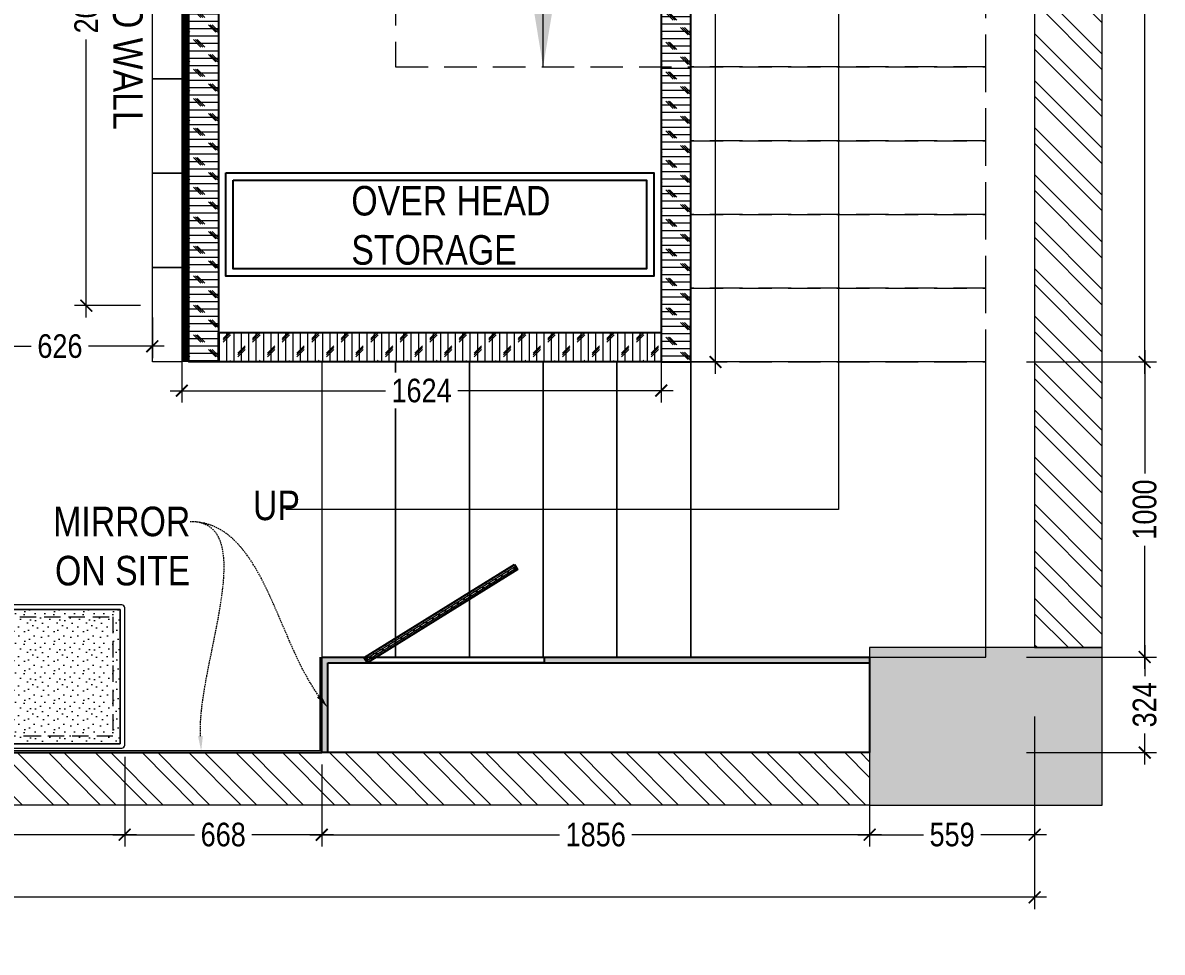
# Model space of a CAD drawing. Header units: millimetres. Extents: x 7389 to 27936, y -894474 to -881284.
# Drawn here: x 24076 to 27936, y -894121 to -890972 of the extents above; entities that cross this region are included whole.
import ezdxf
from ezdxf import colors
from ezdxf.entities.mleader import LeaderData, LeaderLine
from ezdxf.lldxf.tags import DXFTag
from ezdxf.math import Vec2, Vec3

# ---------------------------------------------------------------- set-up
doc = ezdxf.new("R2010")
doc.units = ezdxf.units.MM
doc.header["$LTSCALE"] = 40
doc.header["$MEASUREMENT"] = 0
doc.header["$PDMODE"] = 3
for name, pattern in [('ACAD_ISO03W100', [30, 12, -18]), ('HIDDEN', [0.375, 0.25, -0.125]), ('HIDDEN2', [0.1875, 0.125, -0.0625])]:
    doc.linetypes.add(name, pattern=pattern)
for name, color, linetype, lineweight in [('A-WALL-MASY', 1, 'Continuous', 9), ('Column', 243, 'Continuous', 9), ('Column hatch', 8, 'Continuous', 9), ('dimensions', 149, 'Continuous', 5), ('Floor-Unit', 1, 'Continuous', 13), ('IM-ANNO-HATCH', 8, 'Continuous', 5), ('LENS_HATCH', 251, 'Continuous', 5), ('LENS_PARTITION', 21, 'Continuous', 25), ('LENS_TEXT', 31, 'HIDDEN2', 5), ('LN-ELEVATION-1', 81, 'Continuous', 25), ('LN-ELEVATION-2', 103, 'Continuous', 20), ('LN-ELEVATION-4', 145, 'Continuous', 13), ('LN-ELEVATION-5', 167, 'Continuous', 5), ('Mirror', 4, 'Continuous', 15), ('Steps', 4, 'Continuous', 9), ('TV', 3, 'Continuous', 18), ('wall hatch', 22, 'Continuous', 9)]:
    doc.layers.add(name, color=color, linetype=linetype, lineweight=lineweight)
doc.layers.add('LK-FLUTTED FINISH', color=20, linetype='Continuous', lineweight=30, true_color=0xff5e29)
doc.styles.get("Standard").update_dxf_attribs({"font": 'ARIALN.TTF'})
tags = doc.linetypes.add('DASHED2', pattern=[0.375, 0.25, -0.125]).pattern_tags.tags
tags[6:7] = [DXFTag(74, 4), DXFTag(75, 0), DXFTag(340, '0'), DXFTag(46, 1.0), DXFTag(50, 0.0), DXFTag(44, 0.0), DXFTag(45, 0.0)]
tags[4:5] = [DXFTag(74, 4), DXFTag(75, 0), DXFTag(340, '0'), DXFTag(46, 1.0), DXFTag(50, 0.0), DXFTag(44, 0.0), DXFTag(45, 0.0)]
doc.dimstyles.new('100MM', dxfattribs={"dimtxt": 100, "dimasz": 50, "dimexe": 50, "dimexo": 50, "dimtad": 1, "dimdec": 0, "dimtxsty": 'Standard', "dimblk": 'OBLIQUE', "dimcen": 2.5, "dimdle": 50, "dimclrd": 256, "dimclre": 256, "dimclrt": 1, "dimadec": 0, "dimazin": 0, "dimtfac": 1, "dimtdec": 0, "dimtmove": 0, "dimatfit": 3, "dimfxl": 50, "dimfxlon": 1, "dimlwd": -1, "dimlwe": -1, "dimarcsym": 0})
doc.dimstyles.new('Working', dxfattribs={"dimscale": 0.8, "dimtxt": 100, "dimasz": 50, "dimexe": 50, "dimexo": 50, "dimgap": 25, "dimtad": 0, "dimdec": 0, "dimzin": 0, "dimdsep": 46, "dimtxsty": 'Standard', "dimblk": 'ARCHTICK', "dimcen": 0, "dimdle": 50, "dimclrd": 250, "dimclre": 8, "dimclrt": 7, "dimadec": 0, "dimazin": 0, "dimtfac": 1, "dimtdec": 0, "dimtofl": 0, "dimtmove": 1, "dimatfit": 3, "dimfxl": 3, "dimtolj": 1, "dimlwd": 5, "dimlwe": 0, "dimarcsym": 0})

# ---------------------------------------------------------------- blocks, each defined once
blk = doc.blocks.new('serfqrewfqrew')
at = {"layer": 'Column hatch'}
h = blk.add_hatch(color=256, dxfattribs=at)
h.dxf.hatch_style = 1
h.paths.add_polyline_path([(-18243.7, -4751.5), (-17811.8, -4751.5), (-17811.8, -5361.3), (-18243.7, -5361.3)])
h.paths.add_polyline_path([(-18040.5, 0), (-18243.7, 0), (-18243.7, -330.3), (-18040.5, -330.3)])
h.paths.add_polyline_path([(-14864.3, -5361.3), (-14381.5, -5361.3), (-14381.5, -4726.1), (-14864.3, -4726.1)])
h.paths.add_polyline_path([(-11688.2, -4751.5), (-11230.8, -4751.5), (-11230.8, -5361.3), (-11688.2, -5361.3)])
h.paths.add_polyline_path([(-6504.7, -4649.9), (-5920.3, -4649.9), (-5920.3, -5361.3), (-6504.7, -5361.3)])
h.paths.add_polyline_path([(-787.7, -5361.3), (0, -5361.3), (0, -4827.7), (-787.7, -4827.7)])
h.paths.add_polyline_path([(0, -609.8), (-813.1, -609.8), (-813.1, 0), (0, 0)])
at = {"layer": 'wall hatch'}
h = blk.add_hatch(dxfattribs=at)
h.set_pattern_fill('ANSI32', color=256, scale=300, angle=269.87)
h.set_pattern_definition([(314.87, (-17906290.98, 1629025.95), (79.7298001, 79.36881616), []), (314.87, (-17906291.1, 1628972.92), (79.7298001, 79.36881616), [])])
h.paths.add_polyline_path([(-813.1, -228.7), (-18040.5, -228.7), (-18040.5, 0), (-813.1, 0)])
h.paths.add_polyline_path([(-17811.8, -5132.6), (-14864.3, -5132.6), (-14864.3, -5361.3), (-17811.8, -5361.3)])
h.paths.add_polyline_path([(-14381.5, -5158), (-11688.2, -5158), (-11688.2, -5361.3), (-14381.5, -5361.3)])
h.paths.add_polyline_path([(-11230.8, -5183.5), (-6504.7, -5183.5), (-6504.7, -5361.3), (-11230.8, -5361.3)])
h.paths.add_polyline_path([(-5920.3, -5183.5), (-787.7, -5183.5), (-787.7, -5361.3), (-5920.3, -5361.3)])
h.paths.add_polyline_path([(-228.7, -4827.7), (0, -4827.7), (0, -609.8), (-228.7, -609.8)])
at = {"layer": 'A-WALL-MASY'}
for points in [[(-228.7, -4827.7), (0, -4827.7), (0, -609.8), (-228.7, -609.8)], [(-5920.3, -5183.5), (-787.7, -5183.5), (-787.7, -5361.3), (-5920.3, -5361.3)]]:
    blk.add_lwpolyline(points, close=True, dxfattribs=at)
at = {"layer": 'Column'}
blk.add_lwpolyline([(-787.7, -5361.3), (0, -5361.3), (0, -4827.7), (-787.7, -4827.7)], close=True, dxfattribs=at)
blk = doc.blocks.new('_Oblique')
at = {"color": 0, "linetype": 'ByBlock', "lineweight": -2}
blk.add_line((-0.5, -0.5), (0.5, 0.5), dxfattribs=at)
blk = doc.blocks.new('3 SEATER BENCH')
at = {"layer": 'LENS_HATCH', "lineweight": 0}
h = blk.add_hatch(dxfattribs=at)
h.set_pattern_fill('STIP1', color=177, scale=100, angle=90, pattern_type=2)
h.set_pattern_definition([(90, (-6617001.29, 170538.99), (-100, 6e-15), [0, -100]), (90, (-6616985.29, 170550.99), (-100, 6e-15), [0, -100]), (90, (-6616961.29, 170545.99), (-100, 6e-15), [0, -100]), (90, (-6616938.29, 170580.99), (-100, 6e-15), [0, -100]), (90, (-6616974.29, 170577.99), (-100, 6e-15), [0, -100]), (90, (-6616998.29, 170604.99), (-100, 6e-15), [0, -100]), (90, (-6617005.29, 170569.99), (-100, 6e-15), [0, -100]), (90, (-6616964.29, 170611.99), (-100, 6e-15), [0, -100]), (90, (-6616932.29, 170606.99), (-100, 6e-15), [0, -100]), (90, (-6616917.29, 170532.99), (-100, 6e-15), [0, -100]), (90, (-6616937.29, 170550.99), (-100, 6e-15), [0, -100]), (90, (-6616918.29, 170564.99), (-100, 6e-15), [0, -100]), (90, (-6616982.29, 170625.99), (-100, 6e-15), [0, -100]), (90, (-6616957.29, 170593.99), (-100, 6e-15), [0, -100]), (90, (-6616990.29, 170585.99), (-100, 6e-15), [0, -100]), (90, (-6616981.29, 170602.99), (-100, 6e-15), [0, -100]), (90, (-6616954.29, 170566.99), (-100, 6e-15), [0, -100]), (90, (-6617008.29, 170594.99), (-100, 6e-15), [0, -100]), (90, (-6616949.29, 170625.99), (-100, 6e-15), [0, -100]), (90, (-6616919.29, 170622.99), (-100, 6e-15), [0, -100])])
h.paths.add_polyline_path([(-653.5, -127.6), (-201.9, -127.6), (-201.9, 327.4), (-653.5, 327.4)])
h.paths.add_polyline_path([(249.8, -127.6), (-201.9, -127.6), (-201.9, 327.4), (249.8, 327.4)])
h.paths.add_polyline_path([(701.5, -127.6), (249.8, -127.6), (249.8, 327.4), (701.5, 327.4)])
at = {"layer": 'LN-ELEVATION-2', "ltscale": 0.5}
for points in [[(-653.5, -127.6), (-201.9, -127.6), (-201.9, 327.4), (-653.5, 327.4)], [(249.8, -127.6), (-201.9, -127.6), (-201.9, 327.4), (249.8, 327.4)], [(701.5, -127.6), (249.8, -127.6), (249.8, 327.4), (701.5, 327.4)]]:
    blk.add_lwpolyline(points, close=True, dxfattribs=at)
at = {"layer": 'LN-ELEVATION-5', "ltscale": 0.5}
blk.add_lwpolyline([(-658.5, -142.6), (706.5, -142.6, 0.414214), (716.5, -132.6), (716.5, 332.4, 0.414214), (706.5, 342.4), (-658.5, 342.4, 0.414214), (-668.5, 332.4), (-668.5, -132.6, 0.414214)], format="xyb", close=True, dxfattribs=at)
blk.add_lwpolyline([(-653.5, -127.6), (701.5, -127.6), (701.5, 327.4), (-653.5, 327.4)], close=True, dxfattribs=at)
at = {"layer": 'LN-ELEVATION-5', "linetype": 'HIDDEN2', "ltscale": 11}
blk.add_lwpolyline([(676.5, -102.6), (-628.5, -102.6), (-628.5, 302.4), (676.5, 302.4)], close=True, dxfattribs=at)
blk = doc.blocks.new('_ArchTick')
at = {"const_width": 0.15}
blk.add_lwpolyline([(-0.5, -0.5), (0.5, 0.5)], dxfattribs=at)
blk = doc.blocks.new('*D79')
at = {"layer": 'Defpoints', "color": 0, "ltscale": 50, "transparency": 16777216}
for p in [(23018, -893438.7), (24421.1, -893419.6), (24421.1, -893723)]:
    blk.add_point(p, dxfattribs=at)
at = {"layer": 'dimensions', "color": 8, "linetype": 'DASHED2', "lineweight": 0, "ltscale": 50, "transparency": 16777216}
for p, q in [((23018, -893478.7), (23018, -893763)), ((24421.1, -893459.6), (24421.1, -893763))]:
    blk.add_line(p, q, dxfattribs=at)
at = {"layer": 'dimensions', "color": 250, "linetype": 'DASHED2', "lineweight": 5, "ltscale": 50, "transparency": 16777216}
for p, q in [((22978, -893723), (23604.7, -893723)), ((24461.1, -893723), (23834.4, -893723))]:
    blk.add_line(p, q, dxfattribs=at)
at = {"layer": 'dimensions', "color": 250, "lineweight": 5, "ltscale": 50, "transparency": 16777216, "xscale": 40, "yscale": 40, "zscale": 40, "rotation": 180}
blk.add_blockref('_ArchTick', (23018, -893723), dxfattribs=at)
at = {"layer": 'dimensions', "color": 250, "lineweight": 5, "ltscale": 50, "transparency": 16777216, "xscale": 40, "yscale": 40, "zscale": 40}
blk.add_blockref('_ArchTick', (24421.1, -893723), dxfattribs=at)
at = {"layer": 'dimensions', "color": 7, "ltscale": 50, "transparency": 16777216, "insert": (23719.6, -893723), "char_height": 80, "attachment_point": 5, "bg_fill": 3, "box_fill_scale": 1.25, "bg_fill_color": 9, "bg_fill_true_color": 13158600, "bg_fill_transparency": 0}
blk.add_mtext('\\A1;1403', dxfattribs=at)
blk = doc.blocks.new('*D80')
at = {"layer": 'Defpoints', "color": 0, "ltscale": 50, "transparency": 16777216}
for p in [(24421.1, -893419.6), (25088.7, -893444.7), (25088.7, -893723)]:
    blk.add_point(p, dxfattribs=at)
at = {"layer": 'dimensions', "color": 8, "linetype": 'DASHED2', "lineweight": 0, "ltscale": 50, "transparency": 16777216}
for p, q in [((24421.1, -893459.6), (24421.1, -893763)), ((25088.7, -893484.7), (25088.7, -893763))]:
    blk.add_line(p, q, dxfattribs=at)
at = {"layer": 'dimensions', "color": 250, "linetype": 'DASHED2', "lineweight": 5, "ltscale": 50, "transparency": 16777216}
for p, q in [((24381.1, -893723), (24662.1, -893723)), ((25128.7, -893723), (24847.6, -893723))]:
    blk.add_line(p, q, dxfattribs=at)
at = {"layer": 'dimensions', "color": 250, "lineweight": 5, "ltscale": 50, "transparency": 16777216, "xscale": 40, "yscale": 40, "zscale": 40, "rotation": 180}
blk.add_blockref('_ArchTick', (24421.1, -893723), dxfattribs=at)
at = {"layer": 'dimensions', "color": 250, "lineweight": 5, "ltscale": 50, "transparency": 16777216, "xscale": 40, "yscale": 40, "zscale": 40}
blk.add_blockref('_ArchTick', (25088.7, -893723), dxfattribs=at)
at = {"layer": 'dimensions', "color": 7, "ltscale": 50, "transparency": 16777216, "insert": (24754.9, -893723), "char_height": 80, "attachment_point": 5, "bg_fill": 3, "box_fill_scale": 1.25, "bg_fill_color": 9, "bg_fill_true_color": 13158600, "bg_fill_transparency": 0}
blk.add_mtext('\\A1;668', dxfattribs=at)
blk = doc.blocks.new('*D81')
at = {"layer": 'Defpoints', "color": 0, "ltscale": 50, "transparency": 16777216}
for p in [(25088.7, -893444.7), (26944.7, -893444.7), (26944.7, -893723)]:
    blk.add_point(p, dxfattribs=at)
at = {"layer": 'dimensions', "color": 8, "linetype": 'DASHED2', "lineweight": 0, "ltscale": 50, "transparency": 16777216}
for p, q in [((25088.7, -893484.7), (25088.7, -893763)), ((26944.7, -893484.7), (26944.7, -893763))]:
    blk.add_line(p, q, dxfattribs=at)
at = {"layer": 'dimensions', "color": 250, "linetype": 'DASHED2', "lineweight": 5, "ltscale": 50, "transparency": 16777216}
for p, q in [((25048.7, -893723), (25901.8, -893723)), ((26984.7, -893723), (26131.5, -893723))]:
    blk.add_line(p, q, dxfattribs=at)
at = {"layer": 'dimensions', "color": 250, "lineweight": 5, "ltscale": 50, "transparency": 16777216, "xscale": 40, "yscale": 40, "zscale": 40, "rotation": 180}
blk.add_blockref('_ArchTick', (25088.7, -893723), dxfattribs=at)
at = {"layer": 'dimensions', "color": 250, "lineweight": 5, "ltscale": 50, "transparency": 16777216, "xscale": 40, "yscale": 40, "zscale": 40}
blk.add_blockref('_ArchTick', (26944.7, -893723), dxfattribs=at)
at = {"layer": 'dimensions', "color": 7, "ltscale": 50, "transparency": 16777216, "insert": (26016.7, -893723), "char_height": 80, "attachment_point": 5, "bg_fill": 3, "box_fill_scale": 1.25, "bg_fill_color": 9, "bg_fill_true_color": 13158600, "bg_fill_transparency": 0}
blk.add_mtext('\\A1;1856', dxfattribs=at)
blk = doc.blocks.new('*D82')
at = {"layer": 'Defpoints', "color": 0, "ltscale": 50, "transparency": 16777216}
for p in [(27503.7, -893089), (26944.7, -893444.7), (27503.7, -893723)]:
    blk.add_point(p, dxfattribs=at)
at = {"layer": 'dimensions', "color": 8, "linetype": 'DASHED2', "lineweight": 0, "ltscale": 50, "transparency": 16777216}
for p, q in [((27503.7, -893323), (27503.7, -893763)), ((26944.7, -893484.7), (26944.7, -893763))]:
    blk.add_line(p, q, dxfattribs=at)
at = {"layer": 'dimensions', "color": 250, "linetype": 'DASHED2', "lineweight": 5, "ltscale": 50, "transparency": 16777216}
for p, q in [((26904.7, -893723), (27131.6, -893723)), ((27543.7, -893723), (27316.7, -893723))]:
    blk.add_line(p, q, dxfattribs=at)
at = {"layer": 'dimensions', "color": 250, "lineweight": 5, "ltscale": 50, "transparency": 16777216, "xscale": 40, "yscale": 40, "zscale": 40, "rotation": 180}
blk.add_blockref('_ArchTick', (26944.7, -893723), dxfattribs=at)
at = {"layer": 'dimensions', "color": 250, "lineweight": 5, "ltscale": 50, "transparency": 16777216, "xscale": 40, "yscale": 40, "zscale": 40}
blk.add_blockref('_ArchTick', (27503.7, -893723), dxfattribs=at)
at = {"layer": 'dimensions', "color": 7, "ltscale": 50, "transparency": 16777216, "insert": (27224.2, -893723), "char_height": 80, "attachment_point": 5, "bg_fill": 3, "box_fill_scale": 1.25, "bg_fill_color": 9, "bg_fill_true_color": 13158600, "bg_fill_transparency": 0}
blk.add_mtext('\\A1;559', dxfattribs=at)
blk = doc.blocks.new('*D97')
at = {"layer": 'Defpoints', "color": 0, "ltscale": 50, "transparency": 16777216}
for p in [(23888.7, -891884.9), (24514.7, -891929.9), (24514.7, -892067.7)]:
    blk.add_point(p, dxfattribs=at)
at = {"layer": 'dimensions', "color": 8, "linetype": 'DASHED2', "lineweight": 0, "ltscale": 50, "transparency": 16777216}
for p, q in [((23888.7, -891924.9), (23888.7, -892107.7)), ((24514.7, -891969.9), (24514.7, -892107.7))]:
    blk.add_line(p, q, dxfattribs=at)
at = {"layer": 'dimensions', "color": 250, "linetype": 'DASHED2', "lineweight": 5, "ltscale": 50, "transparency": 16777216}
for p, q in [((23848.7, -892067.7), (24109, -892067.7)), ((24554.7, -892067.7), (24294.3, -892067.7))]:
    blk.add_line(p, q, dxfattribs=at)
at = {"layer": 'dimensions', "color": 250, "lineweight": 5, "ltscale": 50, "transparency": 16777216, "xscale": 40, "yscale": 40, "zscale": 40, "rotation": 180}
blk.add_blockref('_ArchTick', (23888.7, -892067.7), dxfattribs=at)
at = {"layer": 'dimensions', "color": 250, "lineweight": 5, "ltscale": 50, "transparency": 16777216, "xscale": 40, "yscale": 40, "zscale": 40}
blk.add_blockref('_ArchTick', (24514.7, -892067.7), dxfattribs=at)
at = {"layer": 'dimensions', "color": 7, "ltscale": 50, "transparency": 16777216, "insert": (24201.7, -892067.7), "char_height": 80, "attachment_point": 5, "bg_fill": 3, "box_fill_scale": 1.25, "bg_fill_color": 9, "bg_fill_true_color": 13158600, "bg_fill_transparency": 0}
blk.add_mtext('\\A1;626', dxfattribs=at)
blk = doc.blocks.new('*D117')
at = {"layer": 'Defpoints', "color": 0, "ltscale": 50, "transparency": 16777216}
for p in [(24688.7, -889881.1), (24291, -891929.9), (24514.7, -891929.9)]:
    blk.add_point(p, dxfattribs=at)
at = {"layer": 'dimensions', "color": 250, "linetype": 'DASHED2', "lineweight": 5, "ltscale": 50, "transparency": 16777216}
for p, q in [((24291, -889841.1), (24291, -890786.9)), ((24291, -891969.9), (24291, -891024.1))]:
    blk.add_line(p, q, dxfattribs=at)
at = {"layer": 'dimensions', "color": 8, "linetype": 'DASHED2', "lineweight": 0, "ltscale": 50, "transparency": 16777216}
for p, q in [((24648.7, -889881.1), (24251, -889881.1)), ((24474.7, -891929.9), (24251, -891929.9))]:
    blk.add_line(p, q, dxfattribs=at)
at = {"layer": 'dimensions', "color": 250, "lineweight": 5, "ltscale": 50, "transparency": 16777216, "xscale": 40, "yscale": 40, "zscale": 40}
for p, rotation in [((24291, -889881.1), 90), ((24291, -891929.9), 270)]:
    blk.add_blockref('_ArchTick', p, dxfattribs=dict(at, rotation=rotation))
at = {"layer": 'dimensions', "color": 7, "ltscale": 50, "transparency": 16777216, "insert": (24291, -890905.5), "char_height": 80, "attachment_point": 5, "rotation": 90, "bg_fill": 3, "box_fill_scale": 1.25, "bg_fill_color": 9, "bg_fill_true_color": 13158600, "bg_fill_transparency": 0}
blk.add_mtext('\\A1;2049', dxfattribs=at)
blk = doc.blocks.new('*D119')
at = {"layer": 'Defpoints', "color": 0, "ltscale": 50, "transparency": 16777216}
for p in [(27503.7, -893089), (9488.6, -893622.6), (27503.7, -893935.2)]:
    blk.add_point(p, dxfattribs=at)
at = {"layer": 'dimensions', "color": 8, "linetype": 'DASHED2', "lineweight": 0, "ltscale": 50, "transparency": 16777216}
for p, q in [((27503.7, -893535.2), (27503.7, -893975.2)), ((9488.6, -893662.6), (9488.6, -893975.2))]:
    blk.add_line(p, q, dxfattribs=at)
at = {"layer": 'dimensions', "color": 250, "linetype": 'DASHED2', "lineweight": 5, "ltscale": 50, "transparency": 16777216}
for p, q in [((9448.6, -893935.2), (18125.1, -893935.2)), ((27543.7, -893935.2), (18867.2, -893935.2))]:
    blk.add_line(p, q, dxfattribs=at)
at = {"layer": 'dimensions', "color": 250, "lineweight": 5, "ltscale": 50, "transparency": 16777216, "xscale": 40, "yscale": 40, "zscale": 40, "rotation": 180}
blk.add_blockref('_ArchTick', (9488.6, -893935.2), dxfattribs=at)
at = {"layer": 'dimensions', "color": 250, "lineweight": 5, "ltscale": 50, "transparency": 16777216, "xscale": 40, "yscale": 40, "zscale": 40}
blk.add_blockref('_ArchTick', (27503.7, -893935.2), dxfattribs=at)
at = {"layer": 'dimensions', "color": 7, "ltscale": 50, "transparency": 16777216, "insert": (18496.1, -893935.2), "char_height": 80, "attachment_point": 5, "bg_fill": 3, "box_fill_scale": 1.25, "bg_fill_color": 9, "bg_fill_true_color": 13158600, "bg_fill_transparency": 0}
blk.add_mtext('\\A1;18015 [59\'-1 1/2"]', dxfattribs=at)
blk = doc.blocks.new('*D120')
at = {"layer": 'Defpoints', "color": 0, "ltscale": 50, "transparency": 16777216}
for p in [(26944.7, -893121.1), (27876.5, -893121.1), (26944.7, -893444.7)]:
    blk.add_point(p, dxfattribs=at)
at = {"layer": 'dimensions', "color": 250, "linetype": 'DASHED2', "lineweight": 5, "ltscale": 50, "transparency": 16777216}
for p, q in [((27876.5, -893081.1), (27876.5, -893190.5)), ((27876.5, -893484.7), (27876.5, -893375.3))]:
    blk.add_line(p, q, dxfattribs=at)
at = {"layer": 'dimensions', "color": 8, "linetype": 'DASHED2', "lineweight": 0, "ltscale": 50, "transparency": 16777216}
for p, q in [((27476.5, -893121.1), (27916.5, -893121.1)), ((27476.5, -893444.7), (27916.5, -893444.7))]:
    blk.add_line(p, q, dxfattribs=at)
at = {"layer": 'dimensions', "color": 250, "lineweight": 5, "ltscale": 50, "transparency": 16777216, "xscale": 40, "yscale": 40, "zscale": 40}
for p, rotation in [((27876.5, -893121.1), 90), ((27876.5, -893444.7), 270)]:
    blk.add_blockref('_ArchTick', p, dxfattribs=dict(at, rotation=rotation))
at = {"layer": 'dimensions', "color": 7, "ltscale": 50, "transparency": 16777216, "insert": (27876.5, -893282.9), "char_height": 80, "attachment_point": 5, "rotation": 90, "bg_fill": 3, "box_fill_scale": 1.25, "bg_fill_color": 9, "bg_fill_true_color": 13158600, "bg_fill_transparency": 0}
blk.add_mtext('\\A1;324', dxfattribs=at)
blk = doc.blocks.new('*D121')
at = {"layer": 'Defpoints', "color": 0, "ltscale": 50, "transparency": 16777216}
for p in [(26338.7, -892121.1), (27876.5, -892121.1), (26944.7, -893121.1)]:
    blk.add_point(p, dxfattribs=at)
at = {"layer": 'dimensions', "color": 250, "linetype": 'DASHED2', "lineweight": 5, "ltscale": 50, "transparency": 16777216}
for p, q in [((27876.5, -892081.1), (27876.5, -892506.3)), ((27876.5, -893161.1), (27876.5, -892735.8))]:
    blk.add_line(p, q, dxfattribs=at)
at = {"layer": 'dimensions', "color": 8, "linetype": 'DASHED2', "lineweight": 0, "ltscale": 50, "transparency": 16777216}
for p, q in [((27476.5, -892121.1), (27916.5, -892121.1)), ((27476.5, -893121.1), (27916.5, -893121.1))]:
    blk.add_line(p, q, dxfattribs=at)
at = {"layer": 'dimensions', "color": 250, "lineweight": 5, "ltscale": 50, "transparency": 16777216, "xscale": 40, "yscale": 40, "zscale": 40}
for p, rotation in [((27876.5, -892121.1), 90), ((27876.5, -893121.1), 270)]:
    blk.add_blockref('_ArchTick', p, dxfattribs=dict(at, rotation=rotation))
at = {"layer": 'dimensions', "color": 7, "ltscale": 50, "transparency": 16777216, "insert": (27876.5, -892621.1), "char_height": 80, "attachment_point": 5, "rotation": 90, "bg_fill": 3, "box_fill_scale": 1.25, "bg_fill_color": 9, "bg_fill_true_color": 13158600, "bg_fill_transparency": 0}
blk.add_mtext('\\A1;1000', dxfattribs=at)
blk = doc.blocks.new('*D122')
at = {"layer": 'Defpoints', "color": 0, "ltscale": 50, "transparency": 16777216}
for p in [(27325.8, -888871.1), (27876.5, -888871.1), (26338.7, -892121.1)]:
    blk.add_point(p, dxfattribs=at)
at = {"layer": 'dimensions', "color": 250, "linetype": 'DASHED2', "lineweight": 5, "ltscale": 50, "transparency": 16777216}
for p, q in [((27876.5, -888831.1), (27876.5, -890378.2)), ((27876.5, -892161.1), (27876.5, -890613.9))]:
    blk.add_line(p, q, dxfattribs=at)
at = {"layer": 'dimensions', "color": 8, "linetype": 'DASHED2', "lineweight": 0, "ltscale": 50, "transparency": 16777216}
for p, q in [((27476.5, -888871.1), (27916.5, -888871.1)), ((27476.5, -892121.1), (27916.5, -892121.1))]:
    blk.add_line(p, q, dxfattribs=at)
at = {"layer": 'dimensions', "color": 250, "lineweight": 5, "ltscale": 50, "transparency": 16777216, "xscale": 40, "yscale": 40, "zscale": 40}
for p, rotation in [((27876.5, -888871.1), 90), ((27876.5, -892121.1), 270)]:
    blk.add_blockref('_ArchTick', p, dxfattribs=dict(at, rotation=rotation))
at = {"layer": 'dimensions', "color": 7, "ltscale": 50, "transparency": 16777216, "insert": (27876.5, -890496.1), "char_height": 80, "attachment_point": 5, "rotation": 90, "bg_fill": 3, "box_fill_scale": 1.25, "bg_fill_color": 9, "bg_fill_true_color": 13158600, "bg_fill_transparency": 0}
blk.add_mtext('\\A1;3250', dxfattribs=at)
blk = doc.blocks.new('*D124')
at = {"layer": 'Defpoints', "color": 0, "ltscale": 50, "transparency": 16777216}
for p in [(24614.7, -891929.9), (26238.7, -891929.9), (26238.7, -892218.3)]:
    blk.add_point(p, dxfattribs=at)
at = {"layer": 'dimensions', "color": 8, "linetype": 'DASHED2', "lineweight": 0, "ltscale": 50, "transparency": 16777216}
for p, q in [((24614.7, -891969.9), (24614.7, -892258.3)), ((26238.7, -891969.9), (26238.7, -892258.3))]:
    blk.add_line(p, q, dxfattribs=at)
at = {"layer": 'dimensions', "color": 250, "linetype": 'DASHED2', "lineweight": 5, "ltscale": 50, "transparency": 16777216}
for p, q in [((24574.7, -892218.3), (25311.9, -892218.3)), ((26278.7, -892218.3), (25541.4, -892218.3))]:
    blk.add_line(p, q, dxfattribs=at)
at = {"layer": 'dimensions', "color": 250, "lineweight": 5, "ltscale": 50, "transparency": 16777216, "xscale": 40, "yscale": 40, "zscale": 40, "rotation": 180}
blk.add_blockref('_ArchTick', (24614.7, -892218.3), dxfattribs=at)
at = {"layer": 'dimensions', "color": 250, "lineweight": 5, "ltscale": 50, "transparency": 16777216, "xscale": 40, "yscale": 40, "zscale": 40}
blk.add_blockref('_ArchTick', (26238.7, -892218.3), dxfattribs=at)
at = {"layer": 'dimensions', "color": 7, "ltscale": 50, "transparency": 16777216, "insert": (25426.7, -892218.3), "char_height": 80, "attachment_point": 5, "bg_fill": 3, "box_fill_scale": 1.25, "bg_fill_color": 9, "bg_fill_true_color": 13158600, "bg_fill_transparency": 0}
blk.add_mtext('\\A1;1624', dxfattribs=at)
blk = doc.blocks.new('*D125')
at = {"layer": 'Defpoints', "color": 0, "ltscale": 50, "transparency": 16777216}
for p in [(26338.7, -888489.9), (26422.6, -888489.9), (26338.7, -892121.1)]:
    blk.add_point(p, dxfattribs=at)
at = {"layer": 'dimensions', "color": 250, "linetype": 'DASHED2', "lineweight": 5, "ltscale": 50, "transparency": 16777216}
for p, q in [((26422.6, -888449.9), (26422.6, -890193.9)), ((26422.6, -892161.1), (26422.6, -890417.1))]:
    blk.add_line(p, q, dxfattribs=at)
at = {"layer": 'dimensions', "color": 8, "linetype": 'DASHED2', "lineweight": 0, "ltscale": 50, "transparency": 16777216}
for p, q in [((26378.7, -888489.9), (26462.6, -888489.9)), ((26378.7, -892121.1), (26462.6, -892121.1))]:
    blk.add_line(p, q, dxfattribs=at)
at = {"layer": 'dimensions', "color": 250, "lineweight": 5, "ltscale": 50, "transparency": 16777216, "xscale": 40, "yscale": 40, "zscale": 40}
for p, rotation in [((26422.6, -888489.9), 90), ((26422.6, -892121.1), 270)]:
    blk.add_blockref('_ArchTick', p, dxfattribs=dict(at, rotation=rotation))
at = {"layer": 'dimensions', "color": 7, "ltscale": 50, "transparency": 16777216, "insert": (26422.6, -890305.5), "char_height": 80, "attachment_point": 5, "rotation": 90, "bg_fill": 3, "box_fill_scale": 1.25, "bg_fill_color": 9, "bg_fill_true_color": 13158600, "bg_fill_transparency": 0}
blk.add_mtext('\\A1;3631', dxfattribs=at)
blk = doc.blocks.new('sergrewvea')
at = {"layer": 'Steps', "linetype": 'HIDDEN', "ltscale": 11}
for points in [[(-2000, -2000), (-2000, -2250), (-1000, -2250), (-1000, -2000)], [(-1000, -2000), (-1000, -2250), (0, -2250), (0, -2000)], [(-1000, -2250), (-1000, -2500), (0, -2500), (0, -2250)], [(-1000, -2500), (-1000, -2750), (0, -2750), (0, -2500)], [(-1000, -2750), (-1000, -3000), (0, -3000), (0, -2750)], [(-1000, -3000), (-1000, -3250), (0, -3250), (0, -3000)]]:
    blk.add_lwpolyline(points, close=True, dxfattribs=at)
at = {"layer": 'Steps'}
for points in [[(-2000, -3250), (-2250, -3250), (-2250, -4250), (-2000, -4250)], [(-1750, -3250), (-2000, -3250), (-2000, -4250), (-1750, -4250)], [(-1500, -3250), (-1750, -3250), (-1750, -4250), (-1500, -4250)], [(-1250, -3250), (-1500, -3250), (-1500, -4250), (-1250, -4250)], [(-1000, -3250), (-1250, -3250), (-1250, -4250), (-1000, -4250)], [(-1000, -4250), (0, -4250), (0, -3250), (-1000, -3250)]]:
    blk.add_lwpolyline(points, close=True, dxfattribs=at)
at = {"layer": 'Steps', "insert": (-2482.9, -3685.9), "char_height": 100, "width": 114.081, "attachment_point": 1}
blk.add_mtext('UP', dxfattribs=at)
at = {"layer": 'Steps'}
blk.add_leader([(-1500, -2250), (-1500, -500), (-500, -500), (-500, -3750), (-2371.3, -3750)], dimstyle='100MM', override={"dimasz": 222, "dimtad": 0, "dimfxl": 300, "dimarcsym": 1}, dxfattribs=at)

msp = doc.modelspace()

# ---------------------------------------------------------------- hatches: boundary and pattern name
at = {"layer": 'IM-ANNO-HATCH'}
h = msp.add_hatch(dxfattribs=at)
h.set_pattern_fill('CORK', color=256, scale=200)
h.set_pattern_definition([(0, (-2583.075, 0), (0, 25), []), (135, (-2570.575, -12.5), (-50, -50), [35.355339, -35.355339]), (135, (-2564.325, -12.5), (-50, -50), [35.355339, -35.355339]), (135, (-2558.075, -12.5), (-50, -50), [35.355339, -35.355339])])
h.paths.add_polyline_path([(26338.7, -888489.9), (26238.7, -888489.9), (26238.7, -892121.1), (26338.7, -892121.1)])
h = msp.add_hatch(dxfattribs=at)
h.set_pattern_fill('CORK', color=256, scale=200)
h.set_pattern_definition([(0, (-2583.075, -191.136), (0, 25), []), (135, (-2570.575, -203.636), (-50, -50), [35.355339, -35.355339]), (135, (-2564.325, -203.636), (-50, -50), [35.355339, -35.355339]), (135, (-2558.075, -203.636), (-50, -50), [35.355339, -35.355339])])
h.paths.add_polyline_path([(24638.7, -889881.1), (24738.7, -889881.1), (24738.7, -892121.1), (24638.7, -892121.1)])
h = msp.add_hatch(dxfattribs=at)
h.set_pattern_fill('CORK', color=256, scale=200, angle=90)
h.set_pattern_definition([(90, (-2583.075, -191.136), (-25, 1e-15), []), (225, (-2570.575, -178.636), (50, -50), [35.355339, -35.355339]), (225, (-2570.575, -172.386), (50, -50), [35.355339, -35.355339]), (225, (-2570.575, -166.136), (50, -50), [35.355339, -35.355339])])
h.paths.add_polyline_path([(24738.7, -892021.1), (26238.7, -892021.1), (26238.7, -892121.1), (24738.7, -892121.1)])
h = msp.add_hatch(dxfattribs=at)
h.set_pattern_fill('CORK', color=256, scale=50)
h.set_pattern_definition([(0, (-2583.0746, 0), (0, 6.25), []), (135, (-2579.95, -3.125), (-12.49999998, -12.49999998), [8.8388348, -8.8388348]), (135, (-2578.387, -3.125), (-12.49999998, -12.49999998), [8.8388348, -8.8388348]), (135, (-2576.825, -3.125), (-12.49999998, -12.49999998), [8.8388348, -8.8388348])])
h.paths.add_polyline_path([(25108.7, -893141.1), (26944.7, -893141.1), (26944.7, -893444.7), (25108.7, -893444.7)], flags=16)
h.paths.add_polyline_path([(25842, -893121.1), (25842, -893141.1), (25242, -893141.1), (25242, -893121.1), (25088.7, -893121.1), (25088.7, -893444.7), (26944.7, -893444.7), (26944.7, -893121.1)])

# ---------------------------------------------------------------- linework, layer by layer
at = {"layer": 'LENS_PARTITION'}
for points in [[(26338.7, -888489.9), (26238.7, -888489.9), (26238.7, -892121.1), (26338.7, -892121.1)], [(24638.7, -889881.1), (24738.7, -889881.1), (24738.7, -892121.1), (24638.7, -892121.1)], [(24738.7, -892021.1), (26238.7, -892021.1), (26238.7, -892121.1), (24738.7, -892121.1)], [(25088.7, -893121.1), (26944.7, -893121.1), (26944.7, -893444.7), (25088.7, -893444.7)], [(25108.7, -893141.1), (26944.7, -893141.1), (26944.7, -893444.7), (25108.7, -893444.7)]]:
    msp.add_lwpolyline(points, close=True, dxfattribs=at)
msp.add_lwpolyline([(23012, -893444.7), (25088.7, -893444.7), (25088.7, -893121.1)], dxfattribs=at)
at = {"layer": 'LK-FLUTTED FINISH', "linetype": 'ACAD_ISO03W100', "ltscale": 0.05, "const_width": 25}
msp.add_lwpolyline([(24626.7, -888739.9), (24626.7, -892121.1)], dxfattribs=at)
at = {"layer": 'LN-ELEVATION-1'}
for points in [[(24763.7, -891479.9), (26213.7, -891479.9), (26213.7, -891829.9), (24763.7, -891829.9)], [(24788.7, -891504.9), (26188.7, -891504.9), (26188.7, -891804.9), (24788.7, -891804.9)]]:
    msp.add_lwpolyline(points, close=True, dxfattribs=at)
at = {"layer": 'Mirror', "lineweight": 0}
for points in [[(25082.7, -893438.7), (25082.7, -893121.1)], [(25088.7, -893438.7), (25088.7, -893121.1)], [(25088.7, -893438.7), (21812, -893438.7)], [(25088.7, -893444.7), (21812, -893444.7)]]:
    msp.add_lwpolyline(points, dxfattribs=at)
at = {"layer": 'TV', "color": 1, "true_color": 0xff0f0f}
for points in [[(24514.7, -890841.1), (24614.7, -890841.1), (24614.7, -891161.1), (24514.7, -891161.1)], [(24514.7, -891161.1), (24614.7, -891161.1), (24614.7, -891481.1), (24514.7, -891481.1)], [(24514.7, -891481.1), (24614.7, -891481.1), (24614.7, -891801.1), (24514.7, -891801.1)], [(24514.7, -891801.1), (24614.7, -891801.1), (24614.7, -892121.1), (24514.7, -892121.1)]]:
    msp.add_lwpolyline(points, close=True, dxfattribs=at)

# ---------------------------------------------------------------- block references
msp.add_blockref('serfqrewfqrew', (27732.3, -888261.3))
at = {"layer": 'Floor-Unit'}
msp.add_blockref('3 SEATER BENCH', (23704.6, -893287), dxfattribs=at)
at = {"layer": 'Steps'}
msp.add_blockref('sergrewvea', (27338.7, -888871.1), dxfattribs=at)

# ---------------------------------------------------------------- texts
at = {"layer": 'LENS_TEXT', "linetype": 'Continuous', "ltscale": 3, "insert": (24431.3, -891007.2), "char_height": 100, "width": 746.708, "attachment_point": 5, "rotation": 270}
msp.add_mtext('\\pxql;VIDEO WALL ', dxfattribs=at)
at = {"layer": 'LN-ELEVATION-4', "linetype": 'Continuous', "ltscale": 3, "insert": (25672.9, -891658.6), "char_height": 100, "width": 968.105, "attachment_point": 5}
msp.add_mtext('\\pxql;OVER HEAD STORAGE ', dxfattribs=at)

# ---------------------------------------------------------------- leaders
at = {"layer": 'LENS_TEXT', "linetype": 'Continuous', "ltscale": 3}
ml = msp.add_multileader_mtext('Standard', dxfattribs=at)
ml.set_content('{\\C256;MIRROR ON SITE}', color=1)
ml.set_leader_properties(color=256, linetype='ByLayer', lineweight=-1)
ml.build(insert=Vec2(0, 0))
ml.multileader.update_dxf_attribs({"leader_type": 2, "dogleg_length": 0.36, "arrow_head_size": 50})
ctx = ml.context
ctx.base_point, ctx.char_height, ctx.arrow_head_size, ctx.landing_gap_size, ctx.plane_origin = Vec3(24188.7, -892662.2), 100, 50, 0.09, Vec3(26432.1, -892002.7)
ctx.text_align_type = 2
notes = []
notes.append((ctx, [(0, (1, 1, 0), (24643.6, -892662.2), (-1, 0), 0.36, [(0, [(25108.7, -893292.9)], 0, []), (1, [(24680.1, -893438.7)], 0, [])])]))
ctx.mtext.insert, ctx.mtext.width, ctx.mtext.alignment, ctx.mtext.flow_direction = Vec3(24643.2, -892611.4), 534.644, 3, 5
for ctx, leaders in notes:
    for number, flags, end, landing, length, lines in leaders:
        leader = LeaderData()
        leader.index, (leader.has_last_leader_line, leader.has_dogleg_vector, leader.attachment_direction) = number, flags
        leader.last_leader_point, leader.dogleg_vector, leader.dogleg_length = Vec3(end), Vec3(landing), length
        for number, points, colour, breaks in lines:
            line = LeaderLine()
            line.index, line.vertices, line.color, line.breaks = number, Vec3.list(points), colors.encode_raw_color(colour), breaks
            leader.lines.append(line)
        ctx.leaders.append(leader)

# ---------------------------------------------------------------- next in the draw order: dimensions: what is measured, and where the dimension line sits
at = {"layer": 'dimensions', "color": 3, "ltscale": 50, "true_color": 0x15f609}
for base, p1, p2, picture, middle in [((24514.7, -892067.7), (23888.7, -891884.9), (24514.7, -891929.9), '*D97', (24201.7, -892067.7)), ((24421.1, -893723), (23018, -893438.7), (24421.1, -893419.6), '*D79', (23719.6, -893723))]:
    dim = msp.add_linear_dim(base=base, p1=p1, p2=p2, dimstyle='Working', override={"dimfxl": 500, "dimfxlon": 1, "dimtfill": 1, "dimarcsym": 1}, dxfattribs=at)
    dim.commit()
    dim.dimension.update_dxf_attribs({"geometry": picture, "text_midpoint": middle})

# ---------------------------------------------------------------- next in the draw order: dimensions: what is measured, and where the dimension line sits
dim = msp.add_linear_dim(base=(24291, -891929.9), p1=(24688.7, -889881.1), p2=(24514.7, -891929.9), angle=90, dimstyle='Working', override={"dimfxl": 500, "dimfxlon": 1, "dimtfill": 1, "dimarcsym": 1}, dxfattribs=at)
dim.commit()
dim.dimension.update_dxf_attribs({"geometry": '*D117', "text_midpoint": (24291, -890905.5)})
dim = msp.add_linear_dim(base=(25088.7, -893723), p1=(24421.1, -893419.6), p2=(25088.7, -893444.7), dimstyle='Working', override={"dimfxl": 500, "dimfxlon": 1, "dimtfill": 1, "dimarcsym": 1}, dxfattribs=at)
dim.commit()
dim.dimension.update_dxf_attribs({"geometry": '*D80', "text_midpoint": (24754.9, -893723)})

# ---------------------------------------------------------------- next in the draw order: dimensions: what is measured, and where the dimension line sits
for base, p1, p2, picture, middle in [((26238.7, -892218.3), (24614.7, -891929.9), (26238.7, -891929.9), '*D124', (25426.7, -892218.3)), ((26944.7, -893723), (25088.7, -893444.7), (26944.7, -893444.7), '*D81', (26016.7, -893723))]:
    dim = msp.add_linear_dim(base=base, p1=p1, p2=p2, dimstyle='Working', override={"dimfxl": 500, "dimfxlon": 1, "dimtfill": 1, "dimarcsym": 1}, dxfattribs=at)
    dim.commit()
    dim.dimension.update_dxf_attribs({"geometry": picture, "text_midpoint": middle})

# ---------------------------------------------------------------- next in the draw order: dimensions: what is measured, and where the dimension line sits
dim = msp.add_linear_dim(base=(27503.7, -893723), p1=(26944.7, -893444.7), p2=(27503.7, -893089), dimstyle='Working', override={"dimfxl": 500, "dimfxlon": 1, "dimtfill": 1, "dimarcsym": 1}, dxfattribs=at)
dim.commit()
dim.dimension.update_dxf_attribs({"geometry": '*D82', "text_midpoint": (27224.2, -893723)})

# ---------------------------------------------------------------- next in the draw order: dimensions: what is measured, and where the dimension line sits
at = {"layer": 'dimensions', "ltscale": 50}
dim = msp.add_linear_dim(base=(27503.7, -893935.2), p1=(9488.6, -893622.6), p2=(27503.7, -893089), dimstyle='Working', override={"dimfxl": 500, "dimfxlon": 1, "dimtfill": 1, "dimarcsym": 1}, dxfattribs=at)
dim.commit()
dim.dimension.update_dxf_attribs({"geometry": '*D119', "text_midpoint": (18496.1, -893935.2)})

# ---------------------------------------------------------------- next in the draw order: hatches: boundary and pattern name
at = {"layer": 'IM-ANNO-HATCH'}
h = msp.add_hatch(dxfattribs=at)
h.set_pattern_fill('CORK', color=256, scale=50, angle=31.8567)
h.set_pattern_definition([(31.85671384, (-518235.115, -179216.2525), (-3.298729986, 5.308566706), []), (166.8567138, (-518230.811, -179217.257), (-4.01967343, -17.21459336), [8.8388348, -8.8388348]), (166.8567138, (-518229.484, -179216.433), (-4.01967343, -17.21459336), [8.8388348, -8.8388348]), (166.8567138, (-518228.157, -179215.608), (-4.01967343, -17.21459336), [8.8388348, -8.8388348])])
h.paths.add_polyline_path([(25741.1, -892807.4), (25751.7, -892824.4), (25242, -893141.1), (25231.5, -893124.1)])

# ---------------------------------------------------------------- next in the draw order: linework, layer by layer
at = {"layer": 'LENS_PARTITION'}
for points in [[(25741.1, -892807.4), (25751.7, -892824.4), (25242, -893141.1), (25231.5, -893124.1)], [(25842, -893141.1), (25242, -893141.1), (25242, -893121.1), (25842, -893121.1)]]:
    msp.add_lwpolyline(points, close=True, dxfattribs=at)

# ---------------------------------------------------------------- next in the draw order: dimensions: what is measured, and where the dimension line sits
at = {"layer": 'dimensions', "color": 3, "ltscale": 50, "true_color": 0x15f609}
dim = msp.add_linear_dim(base=(27876.5, -893121.1), p1=(26944.7, -893444.7), p2=(26944.7, -893121.1), angle=90, dimstyle='Working', override={"dimfxl": 500, "dimfxlon": 1, "dimtfill": 1, "dimarcsym": 1}, dxfattribs=at)
dim.commit()
dim.dimension.update_dxf_attribs({"geometry": '*D120', "text_midpoint": (27876.5, -893282.9)})

# ---------------------------------------------------------------- next in the draw order: dimensions: what is measured, and where the dimension line sits
dim = msp.add_linear_dim(base=(27876.5, -892121.1), p1=(26944.7, -893121.1), p2=(26338.7, -892121.1), angle=90, dimstyle='Working', override={"dimfxl": 500, "dimfxlon": 1, "dimtfill": 1, "dimarcsym": 1}, dxfattribs=at)
dim.commit()
dim.dimension.update_dxf_attribs({"geometry": '*D121', "text_midpoint": (27876.5, -892621.1)})

# ---------------------------------------------------------------- next in the draw order: dimensions: what is measured, and where the dimension line sits
dim = msp.add_linear_dim(base=(27876.5, -888871.1), p1=(26338.7, -892121.1), p2=(27325.8, -888871.1), angle=90, dimstyle='Working', override={"dimfxl": 500, "dimfxlon": 1, "dimtfill": 1, "dimarcsym": 1}, dxfattribs=at)
dim.commit()
dim.dimension.update_dxf_attribs({"geometry": '*D122', "text_midpoint": (27876.5, -890496.1)})

# ---------------------------------------------------------------- next in the draw order: dimensions: what is measured, and where the dimension line sits
dim = msp.add_linear_dim(base=(26422.6, -888489.9), p1=(26338.7, -892121.1), p2=(26338.7, -888489.9), angle=90, dimstyle='Working', override={"dimfxl": 500, "dimfxlon": 1, "dimtfill": 1, "dimarcsym": 1}, dxfattribs=at)
dim.commit()
dim.dimension.update_dxf_attribs({"geometry": '*D125', "text_midpoint": (26422.6, -890305.5)})

doc.saveas('drawing.dxf')
